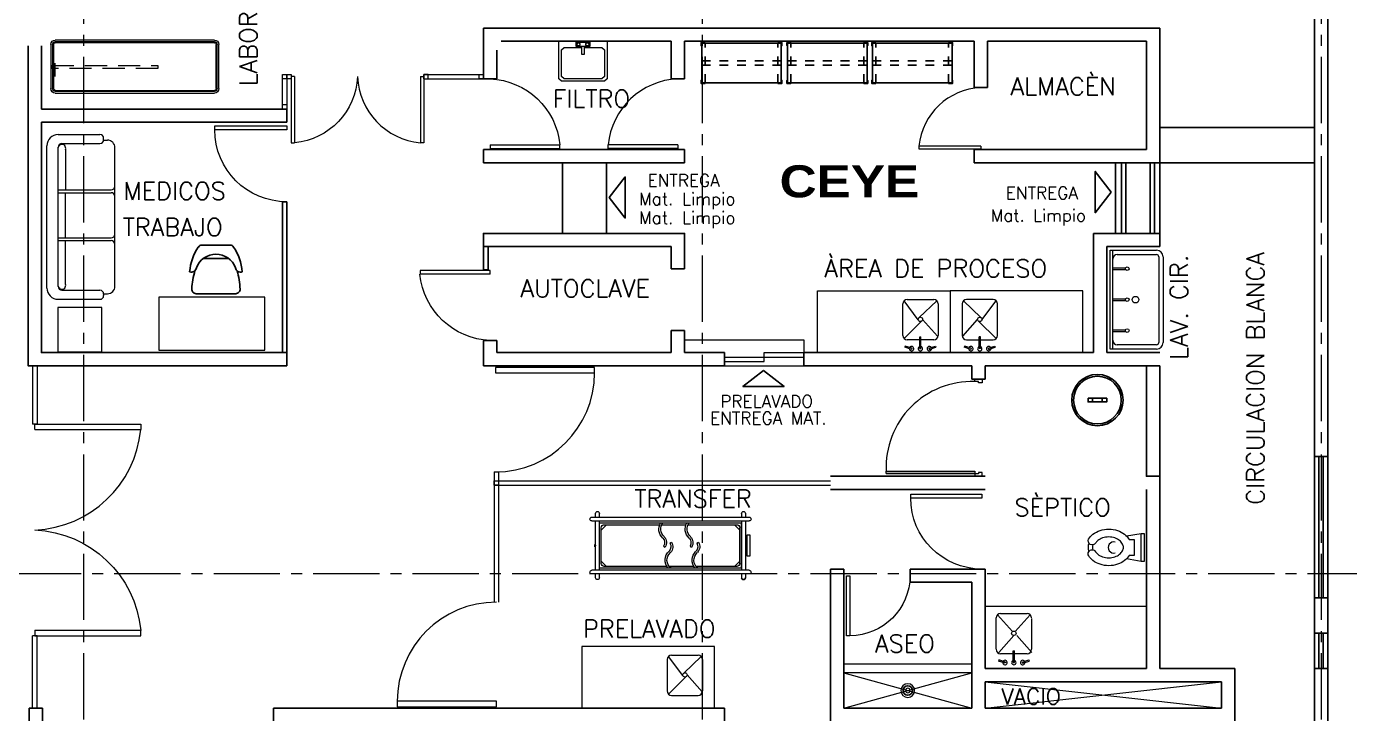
# Model space of a CAD drawing. Header units: millimetres. Extents: x 2523 to 2756, y 378 to 482.
# Drawn here: x 2612.61 to 2627.57, y 440.85 to 448.63 of the extents above; entities that cross this region are included whole.
import ezdxf
from ezdxf.enums import TextEntityAlignment as Align

# ---------------------------------------------------------------- set-up
doc = ezdxf.new("R2010")
doc.units = ezdxf.units.MM
for name, pattern in [('CENTER2', [1.125, 0.75, -0.125, 0.125, -0.125]), ('HIDDEN', [0.375, 0.25, -0.125]), ('HIDDEN5', [0.07, 0.04, -0.03])]:
    doc.linetypes.add(name, pattern=pattern)
doc.layers.get('Defpoints').update_dxf_attribs({"color": 8})
for name, color, linetype, lineweight in [('DESAGUE', 255, 'Continuous', 0), ('EJES', 9, 'CENTER2', 0), ('MOB', 161, 'Continuous', 15)]:
    doc.layers.add(name, color=color, linetype=linetype, lineweight=lineweight)
doc.layers.add('MOBILIARIO', color=161, linetype='Continuous')
doc.layers.add('MUEBLES', color=8, linetype='Continuous')
doc.styles.add('ROMANS', font='romans.shx')
doc.styles.add('TEXTOS', font='')
doc.styles.get('TEXTOS').set_extended_font_data('Arial Black')

# ---------------------------------------------------------------- blocks, each defined once
blk = doc.blocks.new('MESPRE')
for p, q in [((-0.9, 0), (0.9, 0)), ((-0.95, -0.55), (-0.95, -0.05)), ((-0.93, -0.55), (-0.93, -0.05)), ((-0.92, -0.55), (-0.92, -0.05)), ((-0.9, -0.02), (0.9, -0.02)), ((-0.9, -0.03), (0.9, -0.03)), ((0.92, -0.05), (0.92, -0.55)), ((0.93, -0.05), (0.93, -0.55)), ((0.95, -0.05), (0.95, -0.55)), ((0.9, -0.57), (-0.9, -0.57)), ((0.9, -0.58), (-0.9, -0.58)), ((0.9, -0.6), (-0.9, -0.6))]:
    blk.add_line(p, q)
for centre, radius, start, end in [((-0.9, -0.05), 0.05, 90, 180), ((-0.9, -0.05), 0.03, 90, 180), ((-0.9, -0.05), 0.02, 90, 180), ((0.9, -0.05), 0.05, 0, 90), ((0.9, -0.05), 0.03, 0, 90), ((0.9, -0.05), 0.02, 0, 90), ((-0.9, -0.55), 0.05, 180, 270), ((-0.9, -0.55), 0.03, 180, 270), ((-0.9, -0.55), 0.02, 180, 270), ((0.9, -0.55), 0.05, 270, 0), ((0.9, -0.55), 0.02, 270, 0), ((0.9, -0.55), 0.03, 270, 0)]:
    blk.add_arc(centre, radius, start, end)
blk = doc.blocks.new('10260204')
at = {"color": 8, "linetype": 'HIDDEN5'}
for p, q in [((0.05, -0.011), (0.05, -0.461)), ((0.873, -0.011), (0.873, -0.461)), ((0.011, -0.211), (0.911, -0.211)), ((0.011, -0.261), (0.911, -0.261))]:
    blk.add_line(p, q, dxfattribs=at)
for points in [[(0.05, -0.011), (0.05, -0.005), (0.005, -0.005), (0.005, -0.04), (0.011, -0.04)], [(0.873, -0.011), (0.873, -0.005), (0.918, -0.005), (0.918, -0.04), (0.911, -0.04)], [(0.05, -0.461), (0.05, -0.468), (0.005, -0.468), (0.005, -0.433), (0.011, -0.433)], [(0.873, -0.461), (0.873, -0.468), (0.918, -0.468), (0.918, -0.433), (0.911, -0.433)]]:
    blk.add_lwpolyline(points)
blk.add_lwpolyline([(0.011, -0.461), (0.011, -0.011), (0.911, -0.011), (0.911, -0.461)], close=True)
blk = doc.blocks.new('P10')
blk.add_lwpolyline([(-0.9, 0.9), (-0.95, 0.9), (-0.95, 0), (-0.9, 0)], close=True)
blk.add_arc((-0.9, 0), 0.9, 0, 90)
blk = doc.blocks.new('PTA')
for p, q in [((-0.97, 0), (-0.97, 0.97)), ((-0.97, 0.97), (-0.92, 0.97)), ((-0.92, 0), (-0.92, 0.97)), ((-0.92, 0), (-0.97, 0))]:
    blk.add_line(p, q)
blk.add_arc((-1.017, -0.043), 1.018, 2.4261, 84.5431)
blk = doc.blocks.new('18360154')
for p, q in [((-0.16, 0.15), (0.156, 0.15)), ((-0.142, 0), (0.138, 0)), ((0.222, -0.4), (-0.226, -0.4))]:
    blk.add_line(p, q)
for centre, radius, start, end in [((-0.16, 0.1), 0.05, 90, 145.9647), ((0.156, 0.1), 0.05, 34.0353, 90), ((0.284, -0.2), 0.586, 145.9647, 175.201), ((-0.002, -0.191), 0.237, 20.812, 159.188), ((-0.288, -0.2), 0.586, 4.799, 34.0353), ((-0.279, -0.099), 0.0564, 248.2784, 351.6423), ((0.648, -0.4), 0.925, 163.5819, 176.7242), ((0.275, -0.099), 0.0564, 188.3577, 291.7216), ((-0.702, -0.4), 0.975, 3.0986, 15.4057), ((-0.226, -0.35), 0.05, 176.7242, 270), ((0.222, -0.35), 0.05, 270, 3.0986)]:
    blk.add_arc(centre, radius, start, end)
blk = doc.blocks.new('TRATAMIENTOS PB_XREF$0$M_BATH_BASIN_Basin - Rect_P')
at = {"color": 0, "linetype": 'ByBlock', "lineweight": -2}
for points in [[(0, 0.275), (0.425, 0.275), (0.45, 0.244), (0.45, -0.244), (0.425, -0.275), (0, -0.275)], [(0.01, 0.076), (0.06, 0.076), (0.06, -0.076), (0.01, -0.076)], [(0.025, 0.067), (0.045, 0.067), (0.054, 0.051), (0.045, 0.034), (0.025, 0.034), (0.016, 0.051)], [(0.016, -0.051), (0.025, -0.034), (0.045, -0.034), (0.054, -0.051), (0.045, -0.067), (0.025, -0.067)]]:
    blk.add_lwpolyline(points, close=True, dxfattribs=at)
for points in [[(0.072, 0.012), (0.072, 0.214), (0.098, 0.244), (0.4, 0.244), (0.425, 0.214), (0.425, -0.214), (0.4, -0.244), (0.098, -0.244), (0.072, -0.214), (0.072, -0.012)], [(0.06, 0.012), (0.148, 0.012), (0.148, -0.012), (0.06, -0.012)]]:
    blk.add_lwpolyline(points, dxfattribs=at)
at = {"layer": 'Defpoints', "color": 0, "linetype": 'ByBlock', "lineweight": -2}
for p in [(0, 0.275), (0, -0.275)]:
    blk.add_point(p, dxfattribs=at)
blk = doc.blocks.new('A$C6CEF0CB8')
at = {"layer": 'DESAGUE'}
for radius in [0.0967, 0.0313]:
    blk.add_circle((0.097, 0.097), radius, dxfattribs=at)
blk = doc.blocks.new('P110')
at = {"color": 2}
blk.add_lwpolyline([(0.032, 1.088), (0.032, 0.085), (0.032, 1.088), (0.059, 1.088), (0.059, 0.085), (0.032, 0.085)], close=True, dxfattribs=at)
for points in [[(0, 0.016), (0, 0), (0.043, 0), (0.043, 0.044), (0.028, 0.044), (0.028, 0.085), (0, 0.085), (0, 0.068)], [(1.1, 0.016), (1.1, 0), (1.057, 0), (1.057, 0.044), (1.072, 0.044), (1.072, 0.085), (1.1, 0.085), (1.1, 0.068)]]:
    blk.add_lwpolyline(points, dxfattribs=at)
at = {"color": 8}
blk.add_arc((0.1, 0.116), 0.973, 358.2021, 92.3627, dxfattribs=at)
blk = doc.blocks.new('98740028')
for points in [[(-0.055, -0.27), (-0.105, -0.27), (-0.105, -0.31), (-0.055, -0.31)], [(0.055, -0.27), (-0.055, -0.27), (-0.055, -0.31), (0.055, -0.31)], [(0.105, -0.27), (0.055, -0.27), (0.055, -0.31), (0.105, -0.31)]]:
    blk.add_lwpolyline(points, close=True)
for radius in [0.29, 0.27]:
    blk.add_circle((0, -0.29), radius)
blk = doc.blocks.new('TRATAMIENTOS PB_XREF$0$M_BATH_TOIL_3D TOILET - FLUSH VALVE_P')
at = {"color": 0, "linetype": 'ByBlock', "lineweight": -2}
blk.add_line((0.037, 0.155), (0.037, -0.155), dxfattribs=at)
blk.add_lwpolyline([(0.202, 0.126), (0.037, 0.155), (0, 0.155), (0, -0.155), (0.037, -0.155), (0.202, -0.126)], dxfattribs=at)
blk.add_lwpolyline([(0.632, -0.094, -0.085201), (0.583, -0.149, -0.088792), (0.503, -0.192, -0.079961), (0.404, -0.208, -0.079961), (0.306, -0.192, -0.088792), (0.226, -0.149, -0.091206), (0.174, -0.09), (0.118, -0.09), (0.118, 0.089, -0.414214), (0.118, 0.09), (0.174, 0.09, -0.084463), (0.226, 0.148, -0.088792), (0.306, 0.191, -0.079961), (0.404, 0.207, -0.079961), (0.503, 0.191, -0.088792), (0.583, 0.148, -0.084321), (0.631, 0.094, -1.01151), (0.553, 0.049, 0.077712), (0.527, 0.077, 0.088792), (0.475, 0.106, 0.079961), (0.404, 0.117, 0.079961), (0.334, 0.106, 0.088792), (0.282, 0.077, 0.105012), (0.248, 0.037, 0.120296), (0.239, 0, 0.120296), (0.248, -0.038, 0.105012), (0.282, -0.078, 0.088792), (0.334, -0.107, 0.079961), (0.404, -0.118, 0.079961), (0.475, -0.107, 0.088792), (0.527, -0.078, 0.09169), (0.553, -0.049, -0.95947)], format="xyb", close=True, dxfattribs=at)
for points in [[(0.589, 0, 0.071373), (0.585, 0.028, 0.105012)], [(0.639, 0, 0.085744), (0.631, 0.05, 0.105012)], [(0.586, -0.028, 0.068967), (0.589, 0, 0.120296)], [(0.631, -0.05, 0.084772), (0.639, 0, 0.120296)]]:
    blk.add_lwpolyline(points, format="xyb", dxfattribs=at)
blk.add_arc((0.348, 0.001), 0.0625, 253.7398, 106.2602, dxfattribs=at)
at = {"layer": 'Defpoints', "color": 0, "linetype": 'ByBlock', "lineweight": -2}
for p in [(0, 0.381), (0, -0.381)]:
    blk.add_point(p, dxfattribs=at)
blk = doc.blocks.new('A$C66F21F09')
at = {"lineweight": 20}
for p, q in [((0.075, 0.875), (0.075, 0.825)), ((0.125, 0.875), (0.125, 0.825)), ((2.002, 0.825), (2.002, 0.875)), ((2.052, 0.825), (2.052, 0.875)), ((2.102, 0.825), (0.025, 0.825)), ((2.102, 0.775), (0.025, 0.775)), ((0.075, 0.775), (0.075, 0.125)), ((0.125, 0.775), (0.125, 0.125)), ((2.002, 0.75), (0.125, 0.75)), ((0.125, 0.15), (0.125, 0.75)), ((0.15, 0.655), (0.22, 0.725)), ((0.832, 0.725), (0.19, 0.725)), ((1.179, 0.725), (0.859, 0.725)), ((1.937, 0.725), (1.206, 0.725)), ((1.907, 0.725), (1.977, 0.655)), ((2.002, 0.125), (2.002, 0.775)), ((2.002, 0.15), (2.002, 0.75)), ((2.052, 0.125), (2.052, 0.775)), ((0.15, 0.215), (0.15, 0.685)), ((1.977, 0.215), (1.977, 0.685)), ((0.716, 0.481), (0.694, 0.494)), ((0.806, 0.444), (0.785, 0.431)), ((1.071, 0.481), (1.049, 0.494)), ((1.154, 0.444), (1.132, 0.431)), ((2.057, 0.455), (2.052, 0.455)), ((2.052, 0.455), (2.052, 0.445)), ((2.057, 0.445), (2.052, 0.445)), ((0.22, 0.175), (0.15, 0.245)), ((0.19, 0.175), (0.726, 0.175)), ((0.756, 0.175), (1.081, 0.175)), ((1.113, 0.175), (1.937, 0.175)), ((1.977, 0.245), (1.907, 0.175)), ((0.025, 0.125), (2.102, 0.125)), ((0.025, 0.075), (2.102, 0.075)), ((0.075, 0.075), (0.075, 0.025)), ((0.125, 0.15), (2.002, 0.15)), ((0.125, 0.075), (0.125, 0.025)), ((2.002, 0.025), (2.002, 0.075)), ((2.052, 0.025), (2.052, 0.075))]:
    blk.add_line(p, q, dxfattribs=at)
for points in [[(0.018, 0.312), (0.054, 0.312), (0.054, 0.591), (0.018, 0.591)], [(2.063, 0.466), (2.057, 0.466), (2.057, 0.434), (2.063, 0.434)]]:
    blk.add_lwpolyline(points, close=True, dxfattribs=at)
for centre, radius, start, end in [((0.1, 0.875), 0.025, 0, 180), ((2.027, 0.875), 0.025, 0, 180), ((0.025, 0.8), 0.025, 90, 270), ((0.19, 0.685), 0.04, 90, 180), ((0.711, 0.668), 0.134, 312.0332, 37.9594), ((0.711, 0.668), 0.159, 312.0332, 31.1781), ((1.058, 0.668), 0.134, 312.0332, 37.9594), ((1.058, 0.668), 0.159, 312.0332, 31.1781), ((1.937, 0.685), 0.04, 0, 90), ((2.102, 0.8), 0.025, 270, 90), ((0.884, 0.489), 0.116, 137.9692, 210.4107), ((0.884, 0.489), 0.0904, 137.9692, 210.4107), ((1.232, 0.489), 0.116, 137.9692, 210.4107), ((1.232, 0.489), 0.0904, 137.9692, 210.4107), ((0.794, 0.436), 0.116, 149.5893, 222.0308), ((0.621, 0.257), 0.134, 306.659, 47.9668), ((0.794, 0.436), 0.0904, 149.5893, 222.0308), ((0.621, 0.257), 0.159, 317.5325, 47.9668), ((1.149, 0.436), 0.116, 149.5893, 222.0308), ((0.976, 0.257), 0.134, 306.659, 47.9668), ((1.149, 0.436), 0.0904, 149.5893, 222.0308), ((0.976, 0.257), 0.159, 317.8171, 48.2318), ((0.19, 0.215), 0.04, 180, 270), ((1.937, 0.215), 0.04, 270, 0), ((0.025, 0.1), 0.025, 90, 270), ((2.027, 0.025), 0.025, 180, 0), ((2.102, 0.1), 0.025, 270, 90)]:
    blk.add_arc(centre, radius, start, end, dxfattribs=at)
at = {"lineweight": 25}
blk.add_arc((0.1, 0.025), 0.025, 180, 0, dxfattribs=at)

msp = doc.modelspace()

# ---------------------------------------------------------------- linework, layer by layer
for p, q in [((2627.1752, 443.7651), (2627.1752, 450.6153)), ((2627.3252, 448.8445), (2627.3252, 443.7651)), ((2617.7752, 448.6151), (2625.4252, 448.6151)), ((2617.7752, 448.0401), (2617.7752, 448.6151)), ((2625.4252, 448.6151), (2625.4252, 447.0901)), ((2612.7752, 447.698), (2612.7752, 448.4151)), ((2619.9002, 448.4651), (2617.9752, 448.4651)), ((2619.9002, 448.0401), (2619.9002, 448.4651)), ((2620.0502, 448.4651), (2623.3252, 448.4651)), ((2620.0502, 448.4651), (2620.0502, 448.0401)), ((2623.3252, 448.4651), (2623.3252, 447.9401)), ((2623.4752, 448.4651), (2625.2752, 448.4651)), ((2623.4752, 448.4651), (2623.4752, 447.9401)), ((2625.2752, 448.4651), (2625.2752, 447.2401)), ((2617.9252, 448.0401), (2617.9252, 448.3651)), ((2617.7752, 448.0401), (2617.9252, 448.0401)), ((2619.9002, 448.0401), (2620.0502, 448.0401)), ((2623.4752, 447.9401), (2623.3252, 447.9401)), ((2615.5502, 447.698), (2612.7752, 447.698)), ((2612.7752, 447.698), (2615.5502, 447.698)), ((2615.5502, 447.698), (2615.5502, 447.548)), ((2615.5502, 447.548), (2612.7752, 447.548)), ((2615.5502, 447.548), (2612.7752, 447.548)), ((2617.7752, 447.2401), (2620.0502, 447.2401)), ((2617.7752, 447.0901), (2617.7752, 447.2401)), ((2620.0502, 447.2401), (2620.0502, 447.0901)), ((2625.2752, 447.2401), (2623.3252, 447.2401)), ((2623.3252, 447.2401), (2623.3252, 447.0901)), ((2620.0502, 447.0901), (2617.7752, 447.0901)), ((2625.4252, 447.0901), (2623.3252, 447.0901)), ((2624.9923, 446.2901), (2624.9923, 447.0901)), ((2625.0423, 446.2901), (2625.0423, 447.0901)), ((2625.3171, 446.2901), (2625.3171, 447.0901)), ((2625.3671, 446.2901), (2625.3671, 447.0901)), ((2625.4252, 447.0901), (2627.1752, 447.0901)), ((2615.5502, 446.648), (2615.5002, 446.648)), ((2624.6752, 446.2901), (2625.4252, 446.2901)), ((2624.6752, 444.9401), (2624.6752, 446.2901)), ((2619.9002, 446.1401), (2617.7752, 446.1401)), ((2619.9002, 445.8901), (2619.9002, 446.1401)), ((2620.0502, 445.8901), (2620.0502, 446.1401)), ((2624.8252, 446.1401), (2625.4252, 446.1401)), ((2624.8252, 444.9401), (2624.8252, 446.1401)), ((2617.7752, 445.8776), (2617.8292, 445.8776)), ((2619.9002, 445.8901), (2620.0502, 445.8901)), ((2619.9002, 444.9401), (2619.9002, 445.1901)), ((2619.9002, 445.1901), (2620.0502, 445.1901)), ((2620.0502, 444.9401), (2620.0502, 445.1901)), ((2617.7752, 444.7901), (2617.7752, 445.0776)), ((2617.7752, 445.0776), (2617.9252, 445.0776)), ((2617.9252, 444.9401), (2617.9252, 445.0776)), ((2615.5502, 444.9401), (2612.9252, 444.9401)), ((2615.5502, 444.9401), (2615.5502, 444.7901)), ((2617.9252, 444.9401), (2619.9002, 444.9401)), ((2620.0502, 444.9401), (2620.5002, 444.9401)), ((2621.4002, 444.9401), (2624.6752, 444.9401)), ((2624.8252, 444.9401), (2625.4252, 444.9401)), ((2617.7752, 444.7901), (2620.5002, 444.7901)), ((2621.4002, 444.7901), (2623.3002, 444.7901)), ((2623.4502, 444.7901), (2625.2752, 444.7901)), ((2627.1752, 443.7651), (2627.1752, 442.1651)), ((2627.1752, 443.7651), (2627.3252, 443.7651)), ((2627.3252, 442.1651), (2627.3252, 443.7651)), ((2621.7002, 443.5401), (2623.4502, 443.5401)), ((2625.2752, 443.5401), (2625.4252, 443.5401)), ((2625.4252, 441.3651), (2625.4252, 443.5401)), ((2621.7002, 443.3901), (2623.4502, 443.3901)), ((2625.2752, 441.3651), (2625.2752, 443.3901)), ((2621.8502, 442.4901), (2621.8502, 440.9151)), ((2622.6002, 442.4901), (2622.6002, 442.3401)), ((2623.4502, 442.4901), (2623.4502, 441.3651)), ((2623.3002, 442.3401), (2623.3002, 440.9151)), ((2627.1752, 441.7651), (2627.1752, 442.1651)), ((2627.1752, 442.1651), (2627.3252, 442.1651)), ((2627.3252, 441.7651), (2627.3252, 442.1651)), ((2627.3252, 441.7651), (2627.1752, 441.7651)), ((2627.1752, 441.7651), (2627.1752, 441.3651)), ((2627.3252, 441.3651), (2627.3252, 441.7651)), ((2625.2752, 441.3651), (2623.4502, 441.3651)), ((2626.2752, 441.3651), (2625.4252, 441.3651)), ((2626.2752, 441.3651), (2626.2752, 440.7651)), ((2627.1752, 441.3651), (2627.1752, 435.7651)), ((2627.1752, 441.3651), (2627.3252, 441.3651)), ((2627.3252, 441.3651), (2627.3252, 435.3651)), ((2626.1252, 441.2151), (2623.4502, 441.2151)), ((2623.4502, 441.2151), (2623.4502, 440.9151)), ((2626.1252, 441.2151), (2626.1252, 440.9151)), ((2612.7877, 440.9151), (2612.6377, 440.9151)), ((2612.6377, 440.9151), (2612.6377, 440.8651)), ((2612.6377, 440.9151), (2612.6377, 435.3651)), ((2612.7877, 440.9151), (2612.7877, 436.8651)), ((2615.4002, 440.9151), (2615.4002, 435.5151)), ((2615.4002, 440.9151), (2620.5002, 440.9151)), ((2620.5002, 440.7651), (2620.5002, 440.9151)), ((2623.3002, 440.9151), (2621.8502, 440.9151)), ((2626.1252, 440.9151), (2623.4502, 440.9151))]:
    msp.add_line(p, q)
for points in [[(2615.5502, 444.7901), (2612.6252, 444.7901), (2612.6252, 448.4151)], [(2612.9252, 448.0672), (2612.9252, 448.2172)], [(2612.9252, 448.0672), (2612.9252, 448.2172)], [(2615.5502, 444.9401), (2612.7752, 444.9401), (2612.7752, 447.548)], [(2615.5002, 446.648), (2615.5002, 444.9401)], [(2615.5502, 446.648), (2615.5502, 444.9401)], [(2617.7752, 446.1401), (2617.7752, 446.2901), (2620.0502, 446.2901), (2620.0502, 446.1401)], [(2625.4252, 446.1401), (2625.4252, 446.2901)], [(2617.7752, 446.1401), (2617.7752, 445.8776)], [(2617.8292, 446.1401), (2617.8292, 445.8776)], [(2620.5002, 444.7901), (2620.5002, 444.9401)], [(2621.4002, 444.7901), (2621.4002, 444.9401)], [(2615.5502, 444.7901), (2612.9252, 444.7901)], [(2623.4502, 444.7901), (2623.4502, 444.6401), (2623.3002, 444.6401), (2623.3002, 444.7901)], [(2625.2752, 443.5401), (2625.2752, 444.7901)], [(2625.4252, 443.5401), (2625.4252, 444.7901)], [(2627.2252, 442.1651), (2627.2252, 443.7651)], [(2627.2752, 442.1651), (2627.2752, 443.7651)], [(2621.8502, 443.5401), (2623.4502, 443.5401)], [(2621.8502, 442.4901), (2621.7002, 442.4901)], [(2621.7002, 439.5651), (2621.7002, 442.4901)], [(2623.4502, 442.4901), (2622.6002, 442.4901)], [(2623.3002, 442.3401), (2622.6002, 442.3401)], [(2627.2252, 441.3651), (2627.2252, 441.7651)], [(2627.2752, 441.3651), (2627.2752, 441.7651)]]:
    msp.add_lwpolyline(points)
for points in [[(2625.4252, 447.4901), (2627.1752, 447.4901), (2627.1752, 447.0901), (2625.4252, 447.0901)], [(2619.1969, 446.6966), (2619.3783, 446.9298), (2619.3783, 446.4634)], [(2624.8763, 446.7579), (2624.6949, 446.5247), (2624.6949, 446.9911)], [(2620.9428, 444.7395), (2621.176, 444.5582), (2620.7096, 444.5582)], [(2625.2752, 444.7901), (2625.4252, 444.7901), (2625.4252, 443.5401), (2625.2752, 443.5401)]]:
    msp.add_lwpolyline(points, close=True)
at = {"layer": 'EJES'}
for p, q in [((2613.2502, 482.0389), (2613.2502, 431.5828)), ((2620.2502, 482.0389), (2620.2502, 431.5828)), ((2627.2502, 482.0389), (2627.2502, 431.5828)), ((2603.4731, 442.4401), (2633.8724, 442.4401))]:
    msp.add_line(p, q, dxfattribs=at)
at = {"layer": 'MOB'}
for p, q in [((2615.6002, 448.0651), (2615.6002, 447.3151)), ((2615.6388, 448.0651), (2615.6002, 448.0651)), ((2615.6388, 448.0651), (2615.6388, 447.3151)), ((2617.0615, 448.0651), (2617.0615, 447.3151)), ((2617.0615, 448.0651), (2617.1002, 448.0651)), ((2617.1002, 448.0651), (2617.1002, 447.3151)), ((2612.9643, 447.4103), (2613.4362, 447.4103)), ((2613.4787, 447.3508), (2613.4787, 447.3678)), ((2612.8368, 445.6717), (2612.8368, 447.2828)), ((2612.9643, 445.6887), (2612.9643, 447.2658)), ((2613.0068, 447.3083), (2613.4362, 447.3083)), ((2613.047, 447.2391), (2613.047, 446.7823)), ((2613.4787, 447.3466), (2613.5212, 447.3466)), ((2613.6062, 445.6929), (2613.6062, 447.2616)), ((2615.6002, 447.3151), (2615.6388, 447.3151)), ((2617.1002, 447.3151), (2617.0615, 447.3151)), ((2612.9643, 446.7823), (2613.5637, 446.7823)), ((2612.9643, 446.751), (2613.5637, 446.751)), ((2613.047, 446.2402), (2613.047, 446.751)), ((2612.9643, 446.2402), (2613.5637, 446.2402)), ((2612.9643, 446.2089), (2613.5637, 446.2089)), ((2613.047, 445.7153), (2613.047, 446.2089)), ((2624.8641, 444.9802), (2624.8641, 446.0999)), ((2624.8641, 446.0999), (2625.3891, 446.0999)), ((2624.8941, 444.9802), (2624.8941, 446.0999)), ((2624.9441, 446.0499), (2625.3891, 446.0499)), ((2625.4141, 446.0249), (2625.4141, 445.0552)), ((2625.4641, 446.0249), (2625.4641, 445.0552)), ((2624.8941, 445.0802), (2624.8941, 445.9999)), ((2624.8941, 445.9001), (2625.0402, 445.9001)), ((2624.8941, 445.8801), (2625.0402, 445.8801)), ((2613.0068, 445.6462), (2613.4362, 445.6462)), ((2613.4787, 445.6079), (2613.5212, 445.6079)), ((2613.4787, 445.6037), (2613.4787, 445.5867)), ((2612.9643, 445.5442), (2613.4362, 445.5442)), ((2622.5182, 445.1355), (2622.5182, 445.4918)), ((2622.5682, 445.5418), (2622.8682, 445.5418)), ((2622.9182, 445.4918), (2622.9182, 445.1355)), ((2623.1897, 445.4918), (2623.1897, 445.1355)), ((2623.5397, 445.5418), (2623.2397, 445.5418)), ((2623.5897, 445.1355), (2623.5897, 445.4918)), ((2624.8941, 445.5501), (2625.0402, 445.5501)), ((2624.8941, 445.5301), (2625.0402, 445.5301)), ((2624.8941, 445.2001), (2625.0402, 445.2001)), ((2624.8941, 445.1801), (2625.0402, 445.1801)), ((2622.8682, 445.0855), (2622.5682, 445.0855)), ((2623.2397, 445.0855), (2623.5397, 445.0855)), ((2625.3891, 444.9802), (2624.8641, 444.9802)), ((2625.3891, 445.0302), (2624.9441, 445.0302)), ((2620.5002, 444.8901), (2620.9502, 444.8901)), ((2620.5002, 444.8401), (2620.9502, 444.8401)), ((2620.9502, 444.9401), (2621.4002, 444.9401)), ((2620.9502, 444.8901), (2621.4002, 444.8901)), ((2612.6752, 444.7901), (2612.6752, 444.1302)), ((2612.7252, 444.7901), (2612.7252, 444.1302)), ((2617.8961, 443.5901), (2617.9461, 443.5901)), ((2617.8961, 443.5901), (2617.8961, 442.1151)), ((2617.9461, 443.5901), (2617.9461, 442.1151)), ((2625.2752, 442.0651), (2623.4502, 442.0651)), ((2623.6248, 441.9883), (2623.9248, 441.9883)), ((2623.5748, 441.5883), (2623.5748, 441.9383)), ((2623.9748, 441.9321), (2623.9748, 441.5821)), ((2612.6752, 440.9151), (2612.6752, 441.735)), ((2612.7252, 440.9151), (2612.7252, 441.735)), ((2623.9248, 441.5321), (2623.6248, 441.5321)), ((2619.8537, 441.4667), (2619.8537, 441.1105)), ((2619.9037, 441.5167), (2620.2037, 441.5167)), ((2620.2537, 441.4667), (2620.2537, 441.1105)), ((2623.3002, 441.4151), (2621.8502, 441.4151)), ((2623.3002, 441.3151), (2621.8502, 441.3151)), ((2621.8502, 440.9151), (2623.3002, 441.3151)), ((2621.8502, 441.3151), (2623.3002, 440.9151)), ((2619.9037, 441.0605), (2620.2037, 441.0605))]:
    msp.add_line(p, q, dxfattribs=at)
at = {"layer": 'MOB', "linetype": 'HIDDEN'}
msp.add_lwpolyline([(2612.8917, 448.1552), (2612.8917, 448.1902), (2614.0917, 448.1902), (2614.0917, 448.1552)], close=True, dxfattribs=at)
at = {"layer": 'MOB'}
for points in [[(2615.5502, 447.698), (2615.5002, 447.698), (2615.5002, 448.0901), (2615.5502, 448.0901)], [(2615.5002, 448.0901), (2615.5502, 448.0901), (2615.5502, 448.0401), (2615.5002, 448.0401)], [(2615.5502, 448.0901), (2615.6002, 448.0901), (2615.6002, 448.0401), (2615.5502, 448.0401)], [(2617.1502, 448.0901), (2617.1002, 448.0901), (2617.1002, 448.0401), (2617.1502, 448.0401)], [(2617.7252, 448.0901), (2617.7752, 448.0901), (2617.7752, 448.0401), (2617.7252, 448.0401)], [(2615.5002, 447.748), (2615.5502, 447.748), (2615.5502, 447.698), (2615.5002, 447.698)], [(2615.3033, 444.97), (2615.3033, 445.57), (2614.1033, 445.57), (2614.1033, 444.97)], [(2621.554, 445.6401), (2623.054, 445.6401), (2623.054, 444.9401), (2621.554, 444.9401)], [(2624.554, 445.6401), (2623.054, 445.6401), (2623.054, 444.9401), (2624.554, 444.9401)], [(2613.4584, 445.4513), (2612.9584, 445.4513), (2612.9584, 444.9513), (2613.4584, 444.9513)], [(2619.0319, 444.7111), (2619.0319, 444.7734), (2617.9108, 444.7734), (2617.9108, 444.7111)], [(2617.8961, 443.4901), (2617.9461, 443.4901), (2617.9461, 443.4401), (2617.8961, 443.4401)], [(2620.3894, 441.615), (2618.8894, 441.615), (2618.8894, 440.915), (2620.3894, 440.915)], [(2616.8001, 440.994), (2616.8001, 440.9317), (2617.9211, 440.9317), (2617.9211, 440.994)]]:
    msp.add_lwpolyline(points, close=True, dxfattribs=at)
for points in [[(2615.5502, 448.0401), (2615.5502, 448.0901), (2615.5502, 448.0901)], [(2617.1002, 448.0401), (2617.1002, 448.0901), (2617.7752, 448.0901)], [(2617.1002, 448.0401), (2617.7752, 448.0401)], [(2622.6937, 445.3119), (2622.5328, 445.5271)], [(2622.9035, 445.5271), (2622.7049, 445.338)], [(2623.2044, 445.5271), (2623.403, 445.338)], [(2623.4142, 445.3119), (2623.5751, 445.5271)], [(2622.7276, 445.2936), (2622.5328, 445.1002)], [(2622.912, 445.1252), (2622.7432, 445.3168)], [(2623.1959, 445.1252), (2623.3647, 445.3168)], [(2623.3803, 445.2936), (2623.5751, 445.1002)], [(2622.7113, 445.1176), (2622.7238, 445.1176)], [(2622.7113, 444.9855), (2622.7113, 445.1176)], [(2622.7238, 444.9855), (2622.7238, 445.1176)], [(2623.3966, 445.1176), (2623.3841, 445.1176)], [(2623.3841, 444.9855), (2623.3841, 445.1176)], [(2623.3966, 444.9855), (2623.3966, 445.1176)], [(2620.0502, 445.0847), (2621.4002, 445.0847), (2621.4002, 444.9401)], [(2622.5471, 445.0145), (2622.5432, 445.0026)], [(2622.6182, 444.9776), (2622.5432, 445.0026)], [(2622.6221, 444.9895), (2622.5471, 445.0145)], [(2622.6221, 444.9895), (2622.6182, 444.9776)], [(2622.7113, 444.9855), (2622.7238, 444.9855)], [(2622.8142, 444.9895), (2622.8892, 445.0145)], [(2622.8142, 444.9895), (2622.8182, 444.9776)], [(2622.8182, 444.9776), (2622.8932, 445.0026)], [(2622.8892, 445.0145), (2622.8932, 445.0026)], [(2623.2187, 445.0145), (2623.2147, 445.0026)], [(2623.2897, 444.9776), (2623.2147, 445.0026)], [(2623.2937, 444.9895), (2623.2187, 445.0145)], [(2623.2937, 444.9895), (2623.2897, 444.9776)], [(2623.3966, 444.9855), (2623.3841, 444.9855)], [(2623.4858, 444.9895), (2623.5608, 445.0145)], [(2623.4858, 444.9895), (2623.4897, 444.9776)], [(2623.4897, 444.9776), (2623.5647, 445.0026)], [(2623.5608, 445.0145), (2623.5647, 445.0026)], [(2620.9502, 444.8401), (2620.9502, 444.9401)], [(2620.5002, 444.7901), (2621.4002, 444.7901)], [(2612.7252, 444.1302), (2612.6752, 444.1302)], [(2617.8961, 443.4401), (2617.8961, 443.4901), (2621.7002, 443.4901)], [(2617.8961, 443.4401), (2621.7002, 443.4401)], [(2623.7582, 441.7821), (2623.5894, 441.9737)], [(2623.9601, 441.9737), (2623.7913, 441.7821)], [(2612.7252, 441.735), (2612.6752, 441.735)], [(2623.7748, 441.7383), (2623.6059, 441.5467)], [(2623.9766, 441.5467), (2623.8078, 441.7383)], [(2623.7679, 441.5641), (2623.7804, 441.5641)], [(2623.7679, 441.4321), (2623.7679, 441.5641)], [(2623.7804, 441.4321), (2623.7804, 441.5641)], [(2620.0291, 441.2869), (2619.8683, 441.5021)], [(2620.239, 441.5021), (2620.0404, 441.3129)], [(2623.6037, 441.461), (2623.5998, 441.4492)], [(2623.6748, 441.4242), (2623.5998, 441.4492)], [(2623.6787, 441.436), (2623.6037, 441.461)], [(2623.6787, 441.436), (2623.6748, 441.4242)], [(2623.7679, 441.4321), (2623.7804, 441.4321)], [(2623.8708, 441.436), (2623.9458, 441.461)], [(2623.8708, 441.436), (2623.8748, 441.4242)], [(2623.8748, 441.4242), (2623.9498, 441.4492)], [(2623.9458, 441.461), (2623.9498, 441.4492)], [(2620.063, 441.2685), (2619.8683, 441.0751)], [(2620.2475, 441.1001), (2620.0787, 441.2917)], [(2623.4502, 441.2151), (2626.1252, 440.9151)], [(2623.4502, 440.9151), (2626.1252, 441.2151)]]:
    msp.add_lwpolyline(points, dxfattribs=at)
for centre, radius in [((2625.0575, 445.8901), 0.02), ((2625.1516, 445.5401), 0.0375), ((2625.0575, 445.5401), 0.02), ((2622.7182, 445.3168), 0.025), ((2623.3897, 445.3168), 0.025), ((2625.0575, 445.1901), 0.02), ((2623.7748, 441.7633), 0.025), ((2620.0537, 441.2917), 0.025)]:
    msp.add_circle(centre, radius, dxfattribs=at)
for centre, radius, start, end in [((2612.9643, 447.2828), 0.1275, 90, 180), ((2613.4362, 447.3678), 0.0425, 0, 90), ((2613.0068, 447.2658), 0.0425, 90, 180), ((2613.0067, 447.2542), 0.0429, 339.55217, 170.93311), ((2613.4362, 447.3508), 0.0425, 270, 0), ((2613.5212, 447.2616), 0.085, 0, 90), ((2613.5637, 446.8248), 0.0425, 270, 0), ((2613.5637, 446.7085), 0.0425, 0, 90), ((2613.5637, 446.2827), 0.0425, 270, 0), ((2613.5637, 446.1664), 0.0425, 0, 90), ((2624.9441, 445.9999), 0.05, 90, 180), ((2625.3891, 446.0249), 0.075, 0, 90), ((2625.3891, 446.0249), 0.025, 0, 90), ((2613.0067, 445.7003), 0.0429, 189.06689, 20.44783), ((2612.9643, 445.6717), 0.1275, 180, 270), ((2613.0068, 445.6887), 0.0425, 180, 270), ((2613.4362, 445.6037), 0.0425, 0, 90), ((2613.4362, 445.5867), 0.0425, 270, 0), ((2613.5212, 445.6929), 0.085, 270, 0), ((2622.5682, 445.4918), 0.05, 90, 180), ((2622.8682, 445.4918), 0.05, 0, 90), ((2623.2397, 445.4918), 0.05, 90, 180), ((2623.5397, 445.4918), 0.05, 0, 90), ((2622.5682, 445.1355), 0.05, 180, 270), ((2622.8682, 445.1355), 0.05, 270, 0), ((2623.2397, 445.1355), 0.05, 180, 270), ((2623.5397, 445.1355), 0.05, 270, 0), ((2622.6182, 444.9855), 0.025, 179.05852, 150.06301), ((2622.7182, 444.9855), 0.025, 106.02287, 77.05715), ((2622.8182, 444.9855), 0.025, 29.93699, 0.94148), ((2623.2897, 444.9855), 0.025, 179.05852, 150.06301), ((2623.3897, 444.9855), 0.025, 102.94285, 73.97713), ((2623.4897, 444.9855), 0.025, 29.93699, 0.94148), ((2624.9441, 445.0802), 0.05, 180, 270), ((2625.3891, 445.0552), 0.025, 270, 0), ((2625.3891, 445.0552), 0.075, 270, 0), ((2617.9108, 444.7111), 1.1211, 270, 0), ((2617.9211, 440.994), 1.1211, 90, 180), ((2623.6248, 441.9383), 0.05, 90, 180), ((2623.9248, 441.9383), 0.05, 0, 90), ((2623.6248, 441.5821), 0.05, 180, 270), ((2623.9248, 441.5821), 0.05, 270, 0), ((2619.9037, 441.4667), 0.05, 90, 180), ((2620.2037, 441.4667), 0.05, 0, 90), ((2623.6748, 441.4321), 0.025, 179.05852, 150.06301), ((2623.7748, 441.4321), 0.025, 106.02287, 77.05715), ((2623.8748, 441.4321), 0.025, 29.93699, 0.94148), ((2619.9037, 441.1105), 0.05, 180, 270), ((2620.2037, 441.1105), 0.05, 270, 0)]:
    msp.add_arc(centre, radius, start, end, dxfattribs=at)
at = {"layer": 'MOB', "extrusion": (0, 0, -1)}
msp.add_ellipse((2615.564, 448.0984), major_axis=(-0.5564, 0.5564), ratio=1, start_param=2.3985372, end_param=3.8317504, dxfattribs=at)
at = {"layer": 'MOB'}
msp.add_ellipse((2617.1363, 448.0984), major_axis=(0.5564, 0.5564), ratio=1, start_param=2.3985372, end_param=3.8317504, dxfattribs=at)
at = {"layer": 'MOBILIARIO'}
msp.add_circle((2622.5752, 441.1151), 0.0536, dxfattribs=at)
at = {"layer": 'MUEBLES'}
for points in [[(2618.6673, 447.0901), (2618.6673, 446.2901)], [(2619.1673, 447.0901), (2619.1673, 446.2901)], [(2624.9252, 447.0901), (2624.9252, 446.2901)], [(2625.4252, 447.0901), (2625.4252, 446.2901)]]:
    msp.add_lwpolyline(points, dxfattribs=at)

# ---------------------------------------------------------------- block references
at = {"xscale": -0.7999999998137355, "yscale": 0.7999999998137355, "zscale": 0.8, "rotation": 270}
for p in [(2622.4977, 441.0377), (2622.4978, 441.0377)]:
    msp.add_blockref('A$C6CEF0CB8', p, dxfattribs=at)
at = {"layer": 'MOB', "xscale": -1}
msp.add_blockref('MESPRE', (2613.8318, 448.4794), dxfattribs=at)
at = {"layer": 'MOB'}
for name, p, rotation in [('TRATAMIENTOS PB_XREF$0$M_BATH_BASIN_Basin - Rect_P', (2618.9008, 448.4651), 270), ('P110', (2623.4178, 443.5401), 90), ('TRATAMIENTOS PB_XREF$0$M_BATH_TOIL_3D TOILET - FLUSH VALVE_P', (2625.253, 442.7354), 180)]:
    msp.add_blockref(name, p, dxfattribs=dict(at, rotation=rotation))
for name, p, xscale, yscale, zscale, rotation in [('PTA', (2617.8502, 448.0401), 0.8139711930416524, -0.8139711930416524, 0.8139711930416524, 90), ('PTA', (2619.9752, 448.0401), -0.8139711930416524, -0.8139711930416524, 0.8139711928811895, 270), ('PTA', (2623.4002, 447.9401), -0.7196319163776934, -0.7196319163776934, 0.7196319163687578, 270), ('P10', (2615.5502, 446.648), -0.9060479998588562, 0.9060479998588562, 0.9060480000000002, 90), ('PTA', (2617.8502, 445.0776), 0.817398018669337, -0.817398018669337, 0.817398018669337, 270), ('PTA', (2612.7002, 442.9326), -1.234640032518655, -1.234640032518655, 1.234640032436018, 90), ('P10', (2623.4118, 442.4901), -0.8934443867765367, 0.8934443867765367, 0.8934443867765367, 90), ('PTA', (2612.7002, 442.9326), 1.234640032518655, -1.234640032518655, 1.234640032518655, 90), ('P10', (2622.6002, 442.4151), -0.7544449865818024, 0.7544449865818024, 0.754444986636864, 180)]:
    msp.add_blockref(name, p, dxfattribs=dict(at, xscale=xscale, yscale=yscale, zscale=zscale, rotation=rotation))
at = {"layer": 'MOB', "xscale": -0.8573750001378357, "yscale": 0.8573750001378357, "zscale": 0.8573749999999999}
msp.add_blockref('A$C66F21F09', (2620.8027, 442.3704), dxfattribs=at)
at = {"layer": 'MOBILIARIO', "xscale": -1}
msp.add_blockref('98740028', (2624.7205, 444.6934), dxfattribs=at)
at = {"layer": 'MUEBLES', "rotation": 180}
for p in [(2621.1556, 447.9829), (2622.1266, 447.9829), (2623.0863, 447.9829)]:
    msp.add_blockref('10260204', p, dxfattribs=at)
at = {"layer": 'MUEBLES'}
msp.add_blockref('18360154', (2614.7511, 446.0079), dxfattribs=at)

# ---------------------------------------------------------------- texts
at = {"style": 'ROMANS'}
msp.add_text('LABOR', height=0.2, rotation=90, dxfattribs=at).set_placement((2615.1151, 448.3795), align=Align.MIDDLE)
for s, p in [('ALMACÈN', (2623.7378, 447.8543)), ('FILTRO', (2618.5592, 447.7141)), ('MEDICOS', (2613.7033, 446.6704)), ('TRABAJO', (2613.6938, 446.2613)), ('ÀREA DE PROCESO', (2621.6318, 445.7943)), ('AUTOCLAVE', (2618.1935, 445.5679))]:
    msp.add_text(s, height=0.2, dxfattribs=at).set_placement(p)
at = {"ltscale": 3, "style": 'TEXTOS'}
msp.add_text('CEYE', height=0.36256, dxfattribs=at).set_placement((2621.1255, 446.6985))
at = {"style": 'ROMANS'}
for s, height, p in [('ENTREGA', 0.14, (2620.0398, 446.89)), ('ENTREGA', 0.14, (2624.0915, 446.749)), ('Mat. Limpio', 0.14, (2620.0801, 446.6608)), ('Mat. Limpio', 0.14, (2620.0801, 446.4471)), ('Mat. Limpio', 0.138, (2624.0522, 446.4738)), ('PRELAVADO', 0.14, (2620.9783, 444.3883)), ('ENTREGA MAT.', 0.14, (2620.9982, 444.1985)), ('TRANSFER', 0.2, (2620.1463, 443.287)), ('SÈPTICO', 0.2, (2624.3268, 443.2224)), ('PRELAVADO', 0.2, (2619.651, 441.8143)), ('ASEO', 0.2, (2622.5434, 441.6462)), ('VACIO', 0.18, (2623.9697, 441.0485))]:
    msp.add_text(s, height=height, dxfattribs=at).set_placement(p, align=Align.MIDDLE)
for s, p in [('LAV. CIR.', (2625.7415, 444.859)), ('CIRCULACION BLANCA', (2626.6074, 443.2178))]:
    msp.add_text(s, height=0.2, rotation=90, dxfattribs=at).set_placement(p)

doc.saveas('drawing.dxf')
